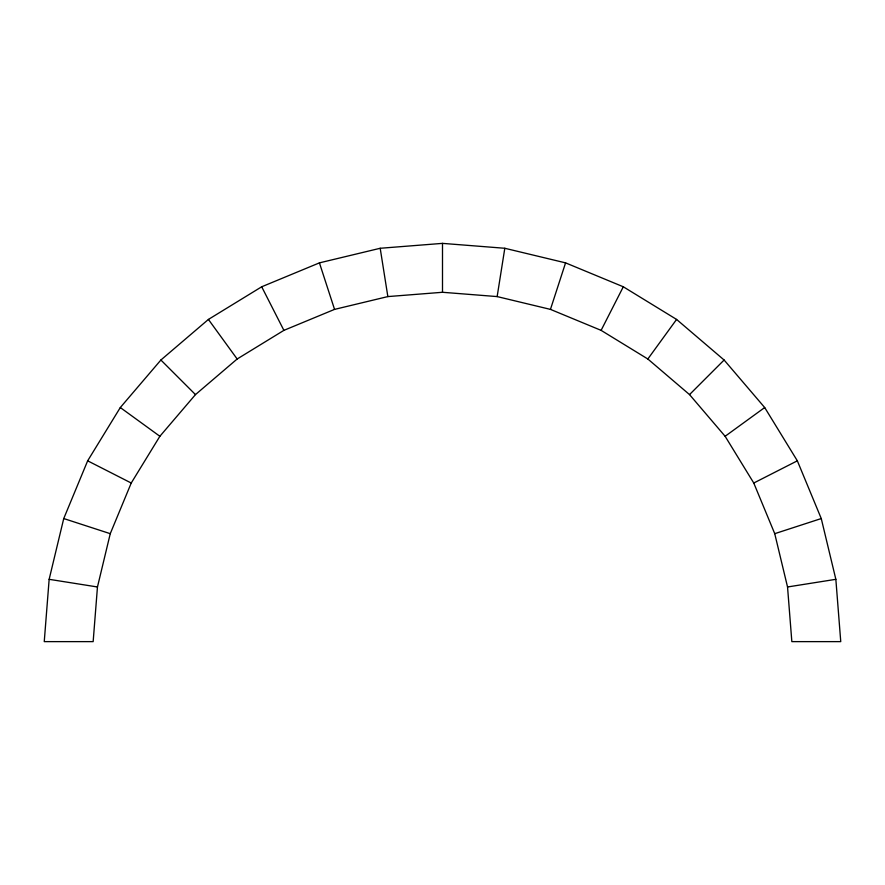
<?xml version="1.0" encoding="UTF-8"?>
<svg xmlns="http://www.w3.org/2000/svg" width="885" height="885" viewBox="0 0 885 885"><rect width="100%" height="100%" fill="white"/><g stroke="black" fill="none" stroke-linecap="round" stroke-linejoin="round"><path stroke-width="1.33" d="M49.151 579.321L44.25 641.625L93.157 641.625L97.461 586.976L110.26 533.677L131.234 483.022L159.875 436.283L195.474 394.599L237.158 359L283.897 330.359L334.552 309.385L387.851 296.586L442.5 292.282L497.149 296.586L550.448 309.385L601.103 330.359L647.842 359L689.526 394.599L725.125 436.283L753.766 483.022L774.74 533.677L787.539 586.976L791.843 641.625L840.75 641.625L835.849 579.321L821.258 518.555L797.341 460.82L764.695 407.542L724.107 360.018L676.582 319.43L623.306 286.784L565.57 262.867L504.804 248.276L442.5 243.375L380.196 248.276L319.43 262.867L261.695 286.784L208.417 319.43L160.893 360.018L120.305 407.542L87.659 460.82L63.742 518.555L49.151 579.321L97.461 586.976M497.149 296.586L504.804 248.276M550.448 309.385L565.57 262.867M601.103 330.359L623.306 286.784M647.842 359L676.582 319.43M689.526 394.599L724.107 360.018M725.125 436.283L764.695 407.542M753.766 483.022L797.341 460.82M774.74 533.677L821.258 518.555M787.539 586.976L835.849 579.321M63.742 518.555L110.26 533.677M87.659 460.82L131.234 483.022M120.305 407.542L159.875 436.283M160.893 360.018L195.474 394.599M208.417 319.43L237.158 359M261.695 286.784L283.897 330.359M319.43 262.867L334.552 309.385M380.196 248.276L387.851 296.586M442.5 243.375L442.5 292.282"/></g></svg>
